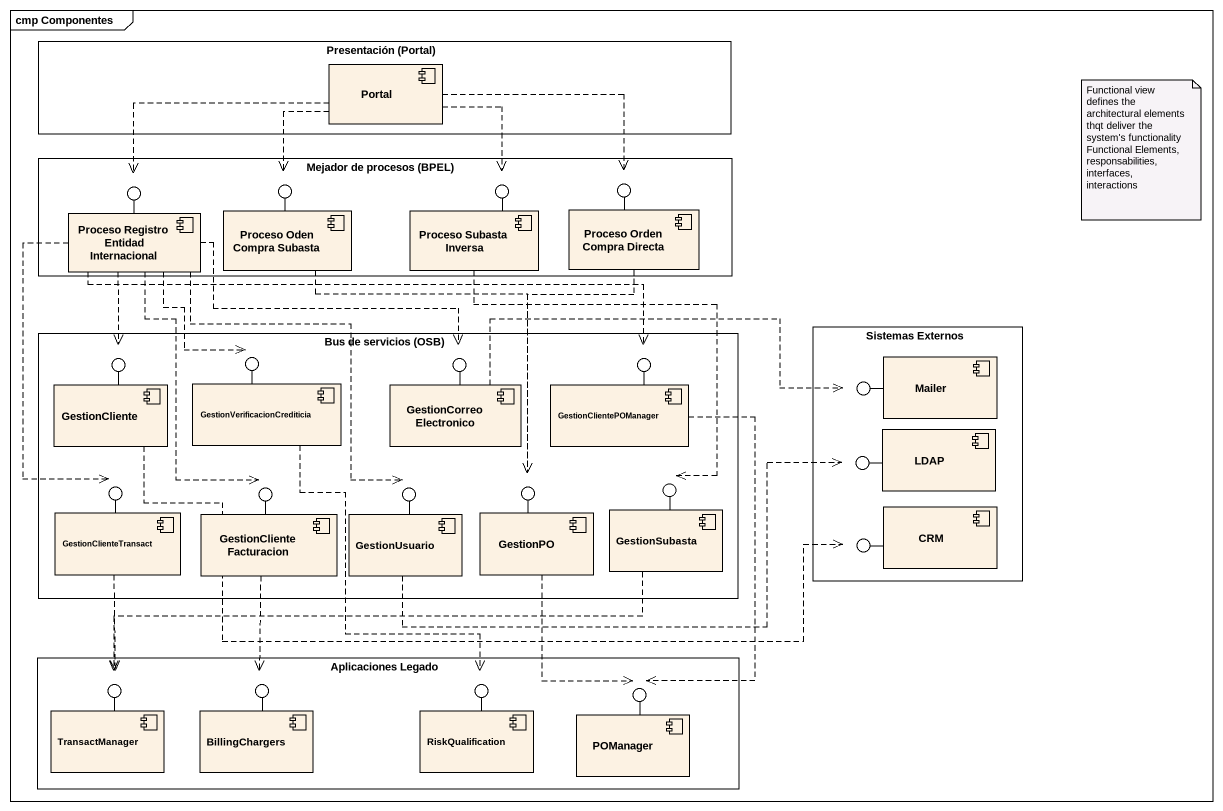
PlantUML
@startuml
mainframe cmp Componentes
rectangle "Presentación (Portal)" as Presentación_Portal {
  component Portal
}
rectangle "Mejador de procesos (BPEL)" as Mejador_de_procesos_BPEL {
  component "Proceso Registro Entidad Internacional" as Proceso_Registro_Entidad
  component "Proceso Oden Compra Subasta" as Proceso_Oden_Compra_Subasta
  component "Proceso Subasta Inversa" as Proceso_Subasta_Inversa
  component "Proceso Orden Compra Directa" as Proceso_Orden_Compra_Directa
}
() " " as lollipop1
() " " as lollipop2
() " " as lollipop3
() " " as lollipop4
rectangle "Sistemas Externos" as Sistemas_Externos {
  component Mailer
  component LDAP
  component CRM
}
rectangle "Bus de servicios (OSB)" as Bus_de_servicios_OSB {
  component GestionCliente
  component "GestionVerificacionCrediticia" as GestionVerificacionCreditici
  component GestionCorreoElectronico
  component GestionClientePOManager
  component GestionClienteTransact
  component GestionClienteFacturacion
  component GestionUsuario
  component GestionPO
  component GestionSubasta
}
() " " as lollipop5
() " " as lollipop6
() " " as lollipop7
() " " as lollipop8
() " " as lollipop9
() " " as lollipop10
() " " as lollipop11
() " " as lollipop12
() " " as lollipop13
() " " as lollipop14
() " " as lollipop15
() " " as lollipop16
rectangle "Aplicaciones Legado" as Aplicaciones_Legado {
  component TransactManager
  component BillingChargers
  component RiskQualification
  component POManager
}
() " " as lollipop17
() " " as lollipop18
() " " as lollipop19
() " " as lollipop20
Proceso_Registro_Entidad -up- lollipop1
Proceso_Oden_Compra_Subasta -up- lollipop2
Proceso_Subasta_Inversa -up- lollipop3
Proceso_Orden_Compra_Directa -up- lollipop4
GestionCliente -up- lollipop5
GestionVerificacionCreditici -up- lollipop6
GestionCorreoElectronico -up- lollipop7
GestionClientePOManager -up- lollipop8
Mailer -left- lollipop9
LDAP -left- lollipop10
GestionClienteTransact -up- lollipop11
GestionClienteFacturacion -up- lollipop12
GestionUsuario -up- lollipop13
GestionPO -up- lollipop14
GestionSubasta -up- lollipop15
CRM -left- lollipop16
TransactManager -up- lollipop17
BillingChargers -up- lollipop18
RiskQualification -up- lollipop19
POManager -up- lollipop20
Portal .left.> lollipop1
Portal ..> lollipop2
Portal ..> lollipop3
Portal .right.> lollipop4
Proceso_Registro_Entidad ..> lollipop5
Proceso_Registro_Entidad ..> lollipop6
Proceso_Registro_Entidad .right.> lollipop7
Proceso_Registro_Entidad .right.> lollipop8
Proceso_Registro_Entidad ..> lollipop11
Proceso_Registro_Entidad ..> lollipop12
Proceso_Registro_Entidad ..> lollipop13
Proceso_Oden_Compra_Subasta ..> lollipop14
Proceso_Subasta_Inversa ..> lollipop15
Proceso_Orden_Compra_Directa ..> lollipop14
GestionCliente .right.> lollipop16
GestionVerificacionCreditici ..> lollipop19
GestionCorreoElectronico .right.> lollipop9
GestionClientePOManager ..> lollipop20
GestionClienteTransact ..> lollipop17
GestionClienteFacturacion ..> lollipop18
GestionUsuario .right.> lollipop10
GestionPO ..> lollipop20
GestionSubasta .left.> lollipop17
note as N1
  Functional view defines the architectural elements thqt deliver the system's functionality
  Functional Elements, responsabilities, interfaces, interactions
end note
@enduml
